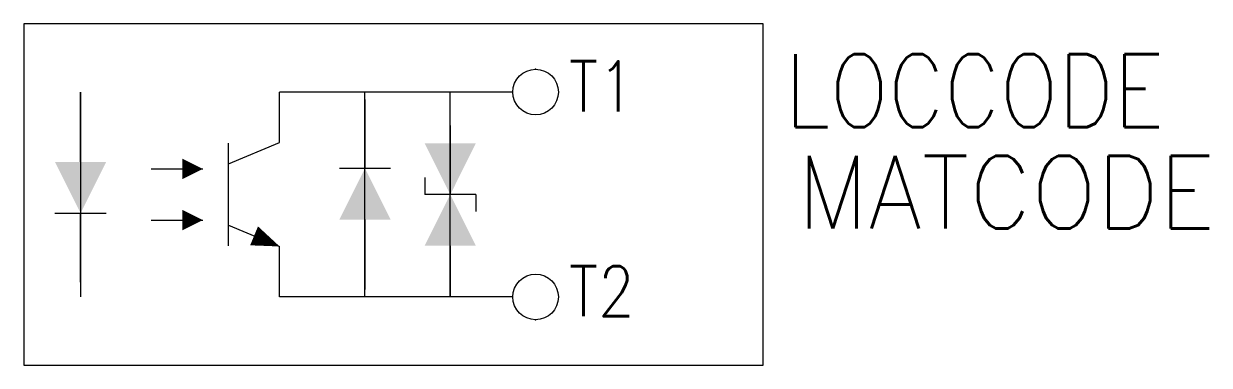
# Model space of a CAD drawing. Extents: x 310.8 to 362.9, y 155 to 170.
import ezdxf

# ---------------------------------------------------------------- set-up
doc = ezdxf.new("R2010")
doc.units = 0
doc.header["$LTSCALE"] = 0.2
doc.header["$MEASUREMENT"] = 0
doc.linetypes.add('DASHED', pattern=[19.05, 12.7, -6.35])
doc.layers.get('0').update_dxf_attribs({"linetype": 'CONTINUOUS'})
for name, color, linetype in [('10', 8, 'DASHED'), ('11', 8, 'DASHED'), ('12', 30, 'CONTINUOUS'), ('C', 7, 'CONTINUOUS')]:
    doc.layers.add(name, color=color, linetype=linetype)
doc.styles.add('DINY', font='SIMPLEX', dxfattribs={"width": 0.95})
doc.styles.add('ROMANS', font='ROMANS.shx')

msp = doc.modelspace()

# ---------------------------------------------------------------- linework, layer by layer
for p, q in [((313.25, 167), (313.25, 158)), ((313.25, 163.933), (313.25, 167)), ((332.25, 167), (322, 167)), ((322, 164.782), (322, 167)), ((325.75, 158), (325.75, 167)), ((329.5, 158), (329.5, 167)), ((325.75, 166.671), (325.75, 163.646)), ((329.5, 165.524), (329.5, 162.498)), ((319.75, 163.85), (322, 164.782)), ((319.75, 160.25), (319.75, 164.75)), ((316.347, 163.625), (318.625, 163.625)), ((326.875, 163.646), (324.625, 163.646)), ((328.375, 163.248), (328.375, 162.498)), ((330.625, 162.498), (328.375, 162.498)), ((330.625, 162.498), (330.625, 161.748)), ((312.125, 161.683), (314.375, 161.683)), ((313.25, 158.657), (313.25, 161.683)), ((316.347, 161.375), (318.625, 161.375)), ((319.75, 161.15), (322, 160.218)), ((325.75, 161.396), (325.75, 158.329)), ((322, 158), (322, 160.218)), ((329.5, 160.248), (329.5, 158)), ((325.75, 158), (322, 158)), ((332.25, 158), (325.75, 158))]:
    msp.add_line(p, q)
msp.add_lwpolyline([(310.75, 170), (310.75, 155), (343.25, 155), (343.25, 170), (310.75, 170)])
for points in [[(318.625, 163.625, 0, 0.9, 0), (317.725, 163.625, 0, 0, 0)], [(318.625, 161.375, 0, 0.9, 0), (317.725, 161.375, 0, 0, 0)], [(322, 160.218, 0, 0.9, 0), (320.875, 160.684, 0, 0, 0)]]:
    msp.add_lwpolyline(points, format="xyseb")
for centre in [(333.25, 167), (333.25, 158)]:
    msp.add_circle(centre, 1)
for points in [[(328.375, 164.747), (330.625, 164.747), (329.5, 162.497)], [(314.375, 163.931), (312.125, 163.931), (313.25, 161.681)], [(324.625, 161.398), (326.875, 161.398), (325.75, 163.648)], [(328.375, 160.25), (330.625, 160.25), (329.5, 162.5)]]:
    msp.add_solid(points)
at = {"layer": 'C', "color": 1}
msp.add_point((333.25, 168), dxfattribs=at)
at = {"layer": 'C', "color": 2}
msp.add_point((333.25, 157), dxfattribs=at)

# ---------------------------------------------------------------- texts
at = {"layer": '10', "style": 'ROMANS', "width": 0.85}
for tag, p, s in [('T1', (334.716, 166.151), ':13'), ('T2', (334.716, 157.151), ':14')]:
    msp.add_attdef(tag, p, s, height=2.2, dxfattribs=at)
at = {"layer": '11', "style": 'ROMANS', "width": 0.85}
msp.add_attdef('LOCCODE', (344.208, 165.462), '', height=3.2, dxfattribs=at)
at = {"layer": '12', "style": 'DINY', "width": 0.95}
msp.add_attdef('MATCODE', (344.75, 161), '', height=3.2, dxfattribs=at)

doc.saveas('drawing.dxf')
